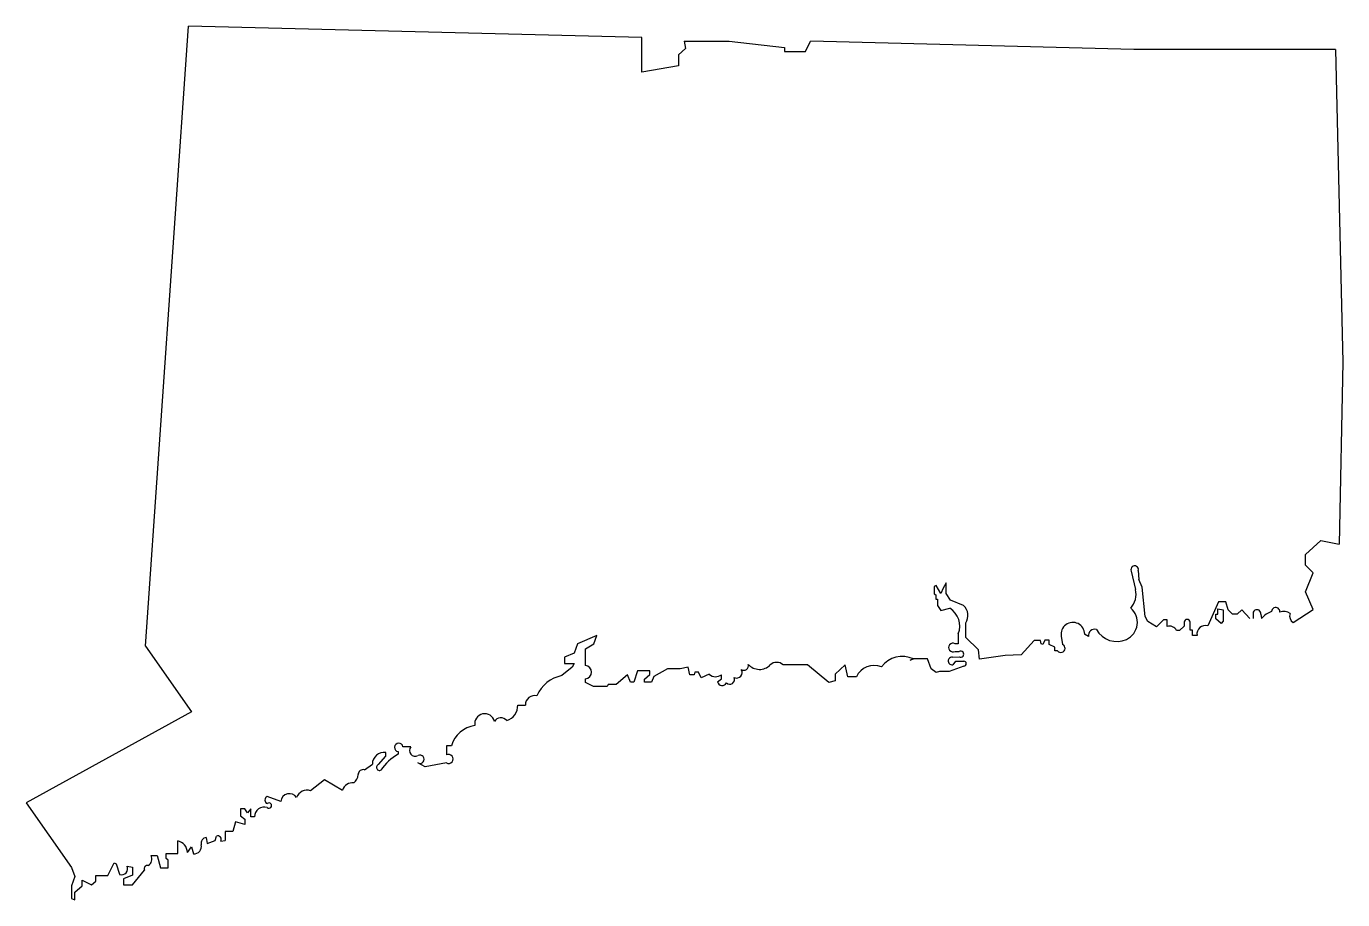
# Model space of a CAD drawing. Header units: millimetres. Extents: x 17.9 to 84, y 3.1 to 47.
import ezdxf

# ---------------------------------------------------------------- set-up
doc = ezdxf.new("R2010")
doc.units = ezdxf.units.MM
doc.layers.get('0').update_dxf_attribs({"linetype": 'CONTINUOUS'})

msp = doc.modelspace()

# ---------------------------------------------------------------- linework, layer by layer
for p, q in [((23.851, 15.858), (26, 47)), ((48.784, 46.439), (26, 47)), ((48.784, 44.691), (48.784, 46.439)), ((50.619, 45.565), (50.972, 45.879)), ((50.908, 46.248), (50.972, 45.879)), ((50.908, 46.248), (53.16, 46.248)), ((53.16, 46.248), (55.95, 45.931)), ((55.95, 45.931), (55.95, 45.74)), ((55.95, 45.74), (56.997, 45.74)), ((56.997, 45.74), (57.251, 46.248)), ((73.486, 45.832), (57.251, 46.248)), ((83.627, 45.832), (73.486, 45.832)), ((83.627, 45.832), (83.984, 30.119)), ((50.619, 45.011), (48.784, 44.691)), ((50.619, 45.565), (50.619, 45.011)), ((83.984, 30.119), (83.805, 20.987)), ((82.116, 20.47), (82.886, 21.163)), ((82.886, 21.163), (83.805, 20.987)), ((82.116, 19.931), (82.116, 20.47)), ((82.501, 19.545), (82.116, 19.931)), ((73.362, 19.634), (73.575, 18.704)), ((73.716, 19.665), (73.74, 19.204)), ((73.916, 18.82), (73.74, 19.204)), ((82.116, 18.583), (82.501, 19.545)), ((63.556, 18.911), (63.462, 18.854)), ((63.462, 18.854), (63.462, 18.484)), ((63.8, 18.509), (63.556, 18.911)), ((63.909, 18.777), (63.8, 18.509)), ((64.072, 19.045), (63.909, 18.777)), ((64.072, 18.509), (64.072, 19.045)), ((74.058, 17.341), (73.916, 18.82)), ((82.501, 17.697), (82.116, 18.583)), ((63.462, 18.484), (63.551, 18.445)), ((63.551, 18.445), (63.551, 18.226)), ((63.551, 18.226), (63.637, 18.226)), ((63.637, 18.226), (63.637, 17.897)), ((63.637, 17.897), (63.801, 17.649)), ((64.278, 18.168), (64.072, 18.509)), ((64.938, 17.9), (64.278, 18.168)), ((77.751, 18.086), (77.214, 16.881)), ((78.113, 18.086), (77.751, 18.086)), ((78.239, 17.692), (78.113, 18.086)), ((63.801, 17.649), (64.252, 17.773)), ((74.2, 17.1), (74.058, 17.341)), ((78.442, 17.467), (78.239, 17.692)), ((78.683, 17.467), (78.442, 17.467)), ((78.683, 17.467), (78.913, 17.692)), ((79.318, 17.242), (78.913, 17.692)), ((79.483, 17.459), (79.483, 17.242)), ((79.866, 17.459), (79.91, 17.242)), ((81.502, 17.049), (82.501, 17.697)), ((65.052, 16.291), (65.052, 17.023)), ((74.639, 16.836), (74.2, 17.1)), ((74.99, 17.177), (74.639, 16.836)), ((75.165, 17.177), (74.99, 17.177)), ((75.165, 16.848), (75.165, 17.177)), ((75.79, 16.651), (75.636, 16.651)), ((76.02, 16.859), (75.79, 16.651)), ((76.02, 17.056), (76.02, 16.859)), ((76.316, 16.661), (76.316, 17.056)), ((76.436, 16.661), (76.316, 16.661)), ((76.436, 16.398), (76.436, 16.661)), ((45.553, 15.977), (45.382, 15.514)), ((46.52, 16.39), (45.553, 15.977)), ((45.951, 15.716), (46.368, 15.977)), ((46.368, 15.977), (46.52, 16.39)), ((64.676, 15.982), (64.51, 15.982)), ((64.676, 16.479), (64.676, 15.982)), ((65.682, 15.672), (65.052, 16.291)), ((68.478, 16.147), (67.84, 15.426)), ((68.796, 16.147), (68.478, 16.147)), ((68.842, 15.978), (68.796, 16.147)), ((68.927, 15.938), (68.842, 15.978)), ((69.028, 16.155), (68.927, 15.938)), ((69.245, 16.158), (69.028, 16.155)), ((69.247, 15.938), (69.245, 16.158)), ((69.53, 15.806), (69.247, 15.938)), ((69.845, 16.362), (69.915, 15.938)), ((71.22, 16.344), (71.022, 16.464)), ((76.666, 16.398), (76.436, 16.398)), ((23.851, 15.858), (26.161, 12.559)), ((45.382, 15.514), (44.885, 15.301)), ((44.885, 15.301), (44.885, 14.988)), ((45.951, 14.894), (45.951, 15.716)), ((62.42, 15.216), (62.26, 15.158)), ((62.26, 15.158), (62.42, 15.216)), ((63.126, 15.216), (62.42, 15.216)), ((63.304, 14.725), (63.126, 15.216)), ((64.39, 15.31), (64.722, 15.328)), ((64.51, 15.595), (64.722, 15.595)), ((65.743, 15.213), (65.682, 15.672)), ((67.021, 15.383), (65.743, 15.213)), ((67.84, 15.426), (67.021, 15.383)), ((69.532, 15.619), (69.53, 15.806)), ((69.663, 15.62), (69.532, 15.619)), ((45.285, 14.804), (44.76, 14.38)), ((44.885, 14.988), (45.189, 14.988)), ((45.189, 14.988), (45.382, 14.988)), ((45.382, 14.988), (45.285, 14.804)), ((48.563, 14.616), (48.369, 14.048)), ((49.184, 14.616), (48.563, 14.616)), ((49.184, 14.44), (49.184, 14.616)), ((50.073, 14.715), (49.378, 14.339)), ((50.702, 14.715), (50.073, 14.715)), ((51.108, 14.806), (50.702, 14.715)), ((51.197, 14.41), (51.108, 14.806)), ((51.439, 14.556), (51.403, 14.41)), ((51.632, 14.556), (51.439, 14.556)), ((51.765, 14.264), (51.632, 14.556)), ((57.098, 14.914), (55.873, 14.914)), ((58.174, 14.035), (57.098, 14.914)), ((58.985, 14.914), (58.488, 14.444)), ((59.133, 14.315), (58.985, 14.914)), ((63.557, 14.53), (63.304, 14.725)), ((63.727, 14.592), (63.557, 14.53)), ((64.215, 14.592), (63.727, 14.592)), ((64.95, 14.859), (64.215, 14.592)), ((64.409, 14.923), (64.556, 15.105)), ((64.556, 15.105), (64.95, 15.105)), ((45.951, 14.026), (45.951, 14.211)), ((46.357, 13.832), (45.951, 14.026)), ((47.088, 13.934), (47.039, 13.832)), ((47.488, 13.934), (47.088, 13.934)), ((48.052, 14.418), (47.488, 13.934)), ((48.206, 14.048), (48.052, 14.418)), ((48.369, 14.048), (48.206, 14.048)), ((48.906, 14.194), (49.184, 14.44)), ((48.906, 14.048), (48.906, 14.194)), ((49.268, 14.048), (48.906, 14.048)), ((49.378, 14.339), (49.268, 14.048)), ((51.403, 14.41), (51.197, 14.41)), ((52.161, 14.445), (51.765, 14.264)), ((52.577, 14.067), (52.783, 14.223)), ((52.783, 14.223), (52.783, 14.426)), ((58.488, 14.113), (58.174, 14.035)), ((58.488, 14.444), (58.488, 14.113)), ((59.556, 14.315), (59.133, 14.315)), ((47.039, 13.832), (46.357, 13.832)), ((42.543, 12.902), (42.926, 12.902)), ((26.161, 12.559), (17.858, 7.995)), ((37.175, 10.805), (36.773, 10.805)), ((39.218, 10.848), (38.957, 10.848)), ((38.957, 10.848), (38.957, 10.392)), ((34.849, 9.653), (35.241, 9.935)), ((35.556, 9.914), (35.914, 10.327)), ((35.914, 10.327), (35.914, 10.522)), ((36.534, 10.566), (36.534, 10.432)), ((37.892, 9.794), (37.533, 9.99)), ((38.957, 9.99), (37.892, 9.794)), ((32.133, 8.599), (32.839, 9.164)), ((32.839, 9.164), (33.741, 8.621)), ((17.858, 7.995), (20.134, 4.744)), ((30.644, 8.06), (29.96, 8.305)), ((28.829, 7.682), (28.612, 7.682)), ((28.612, 7.682), (28.612, 7.338)), ((28.612, 7.338), (28.829, 7.16)), ((28.971, 7.483), (28.829, 7.682)), ((29.134, 7.682), (28.971, 7.483)), ((29.134, 7.284), (29.134, 7.682)), ((29.318, 7.284), (29.134, 7.284)), ((28.362, 7.032), (28.228, 6.544)), ((28.829, 6.904), (28.362, 7.032)), ((28.829, 7.16), (28.829, 6.904)), ((25.461, 5.44), (25.461, 6.083)), ((26.9, 6.248), (26.937, 5.948)), ((26.937, 5.948), (27.349, 6.098)), ((27.349, 6.098), (27.411, 6.31)), ((27.621, 6.06), (27.851, 6.089)), ((28.228, 6.544), (27.851, 6.544)), ((27.851, 6.544), (27.851, 6.089)), ((24.126, 5.344), (24.438, 5.344)), ((24.438, 5.344), (24.603, 4.719)), ((24.876, 5.196), (24.876, 5.44)), ((24.876, 5.44), (25.461, 5.44)), ((25.962, 5.497), (26.155, 5.776)), ((26.155, 5.776), (26.257, 5.423)), ((20.134, 4.744), (20.29, 4.281)), ((21.949, 4.338), (22.269, 4.971)), ((22.269, 4.971), (22.378, 4.916)), ((22.378, 4.916), (22.54, 4.395)), ((22.921, 4.81), (23.194, 4.747)), ((23.194, 4.747), (23.194, 4.355)), ((24.603, 4.719), (24.978, 4.719)), ((24.978, 5.105), (24.876, 5.196)), ((24.978, 4.719), (24.978, 5.105)), ((20.29, 4.281), (20.134, 3.81)), ((20.664, 3.81), (20.664, 4.105)), ((20.664, 4.105), (21.136, 3.866)), ((21.136, 3.866), (21.348, 4.046)), ((21.348, 4.046), (21.348, 4.338)), ((21.348, 4.338), (21.949, 4.338)), ((23.194, 4.355), (22.739, 4.162)), ((22.739, 4.162), (22.739, 3.872)), ((23.194, 3.872), (23.793, 4.61)), ((20.134, 3.81), (20.134, 3.173)), ((20.287, 3.491), (20.664, 3.81)), ((20.287, 3.122), (20.287, 3.491)), ((22.739, 3.872), (23.194, 3.872)), ((20.134, 3.173), (20.287, 3.122))]:
    msp.add_line(p, q)
msp.add_lwpolyline([(77.718, 17.462), (77.718, 17.735), (77.977, 17.692), (77.977, 17.116), (77.872, 17.001), (77.62, 17.231), (77.62, 17.462)], close=True)
for centre, radius, start, end in [((73.534, 19.709), 0.187, -13.41362, 203.58031), ((72.551, 18.469), 1.051, -41.79025, 12.92961), ((64.477, 17.395), 0.684, -32.86259, 47.61012), ((63.67, 16.866), 1.077, -21.04816, 57.30527), ((72.733, 17.051), 0.936, -65.1683, 50.03151), ((76.168, 17.056), 0.148, 0, 180), ((79.675, 17.497), 0.195, -11.16811, 191.16811), ((80.775, 16.566), 1.098, 109.17837, 141.97725), ((80.623, 17.589), 0.209, -4.8412, 176.08571), ((81.023, 17.096), 0.513, 51.01862, 112.03909), ((81.681, 17.362), 0.361, 158.4429, 240.27439), ((70.43, 16.459), 0.593, 0.50277, 189.43552), ((71.523, 16.4), 0.308, 72.72773, 190.53935), ((72.636, 17.262), 1.169, 209.04736, 294.8317), ((75.285, 16.472), 0.394, 26.87092, 107.70025), ((77.094, 16.465), 0.433, 73.81897, 188.87658), ((64.407, 15.789), 0.219, 62.0427, 297.9573), ((69.828, 15.749), 0.209, -142.05109, 65.21498), ((61.858, 14.042), 1.302, 64.4082, 143.68297), ((64.364, 15.115), 0.197, 82.37556, 283.07706), ((64.797, 15.462), 0.153, -119.41672, 119.41672), ((45.902, 14.552), 0.345, -81.7973, 81.7973), ((53.534, 14.541), 0.284, -112.65506, 32.2938), ((53.907, 14.875), 0.226, -126.16944, 16.96349), ((54.69, 15.46), 0.768, 222.51332, 314.62249), ((55.551, 14.587), 0.459, 45.37751, 134.62249), ((60.436, 13.926), 0.962, 67.18162, 156.13035), ((64.95, 14.982), 0.123, -90, 90), ((45.129, 12.64), 1.779, 101.98175, 155.7604), ((52.483, 14.807), 0.485, 228.37891, 308.17346), ((52.813, 14.123), 0.242, 193.38448, 332.65341), ((53.193, 14.194), 0.246, -132.09675, 20.08967), ((43.405, 12.902), 0.479, 77.74238, 179.99978), ((41.78, 12.855), 0.764, -74.16081, 3.51812), ((40.882, 11.965), 0.5, 12.79616, 190.9596), ((41.695, 11.87), 0.385, 40.30681, 147.72155), ((40.572, 10.479), 1.403, 97.38021, 164.73292), ((36.565, 10.773), 0.21, 8.69631, 261.30369), ((37.394, 10.614), 0.291, 139.04921, 298.61044), ((35.84, 9.927), 0.599, 82.87498, 179.23464), ((37.949, 8.024), 2.793, 120.44007, 144.87224), ((37.634, 10.174), 0.21, -118.61046, 118.61046), ((39.066, 10.191), 0.229, -118.39302, 118.39302), ((33.985, 9.423), 0.538, 306.56641, 357.9165), ((34.79, 9.393), 0.266, 77.03585, 177.91651), ((35.599, 9.768), 0.152, 106.63881, 295.43622), ((31.964, 8.06), 0.564, 72.6343, 159.05448), ((34.244, 8.468), 0.526, 83.22966, 163.12737), ((30.038, 8.126), 0.196, 113.72406, 246.27594), ((30.046, 7.849), 0.131, -131.63354, 131.63354), ((31.08, 8.008), 0.439, 35.34127, 173.19541), ((29.807, 7.287), 0.489, 71.87405, 180.2961), ((25.296, 5.435), 0.668, 5.33885, 75.68025), ((26.937, 5.948), 0.302, 97.15315, 193.45655), ((27.482, 6.156), 0.169, -34.6841, 114.80567), ((23.781, 5.17), 0.387, -59.15716, 26.73543), ((26.284, 5.792), 0.37, -94.18563, 13.45655), ((22.646, 4.679), 0.304, -110.49208, 25.40015), ((23.945, 4.676), 0.166, 78.43685, 203.37945)]:
    msp.add_arc(centre, radius, start, end)

doc.saveas('drawing.dxf')
